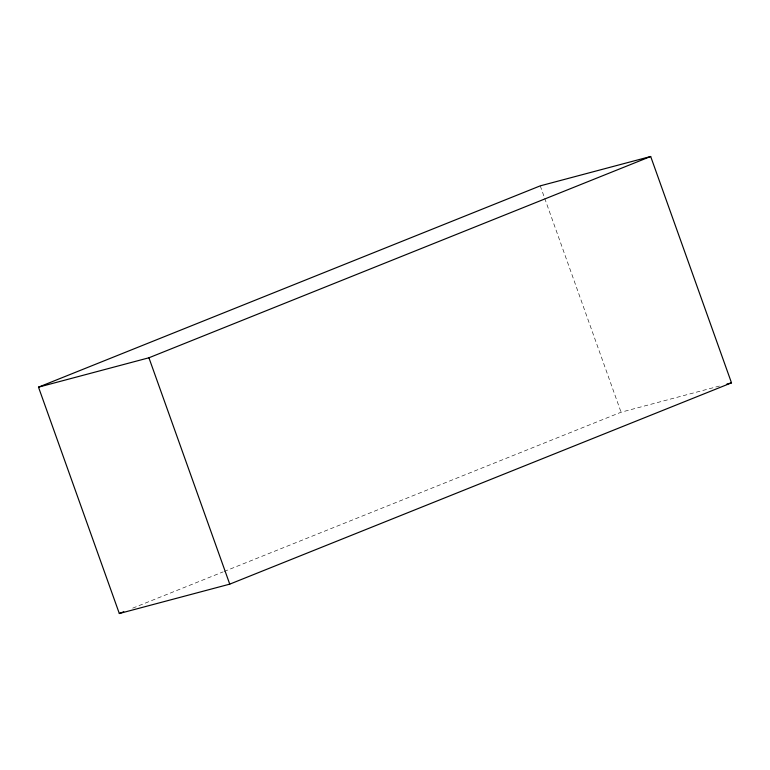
<?xml version="1.0" encoding="UTF-8"?>
<svg xmlns="http://www.w3.org/2000/svg" width="770" height="770" viewBox="0 0 770 770"><rect width="100%" height="100%" fill="white"/><g stroke="black" fill="none" stroke-linecap="round" stroke-linejoin="round"><path stroke-width="0.58" stroke-dasharray="3.85 2.89" d="M132.7 608.156L223.011 571.918M224.128 571.475L621.072 412.219L721.038 385.626M540.251 185.859L544.294 197.178M544.698 198.304L621.072 412.219"/><path stroke-width="1.16" d="M38.5 387.156L540.251 185.859L650.679 156.483L731.5 382.844L229.749 584.141L119.321 613.517L38.5 387.156L148.928 357.781L650.679 156.483M119.321 613.517L123.778 611.736M726.851 384.086L731.5 382.844M148.928 357.781L229.749 584.141"/></g></svg>
